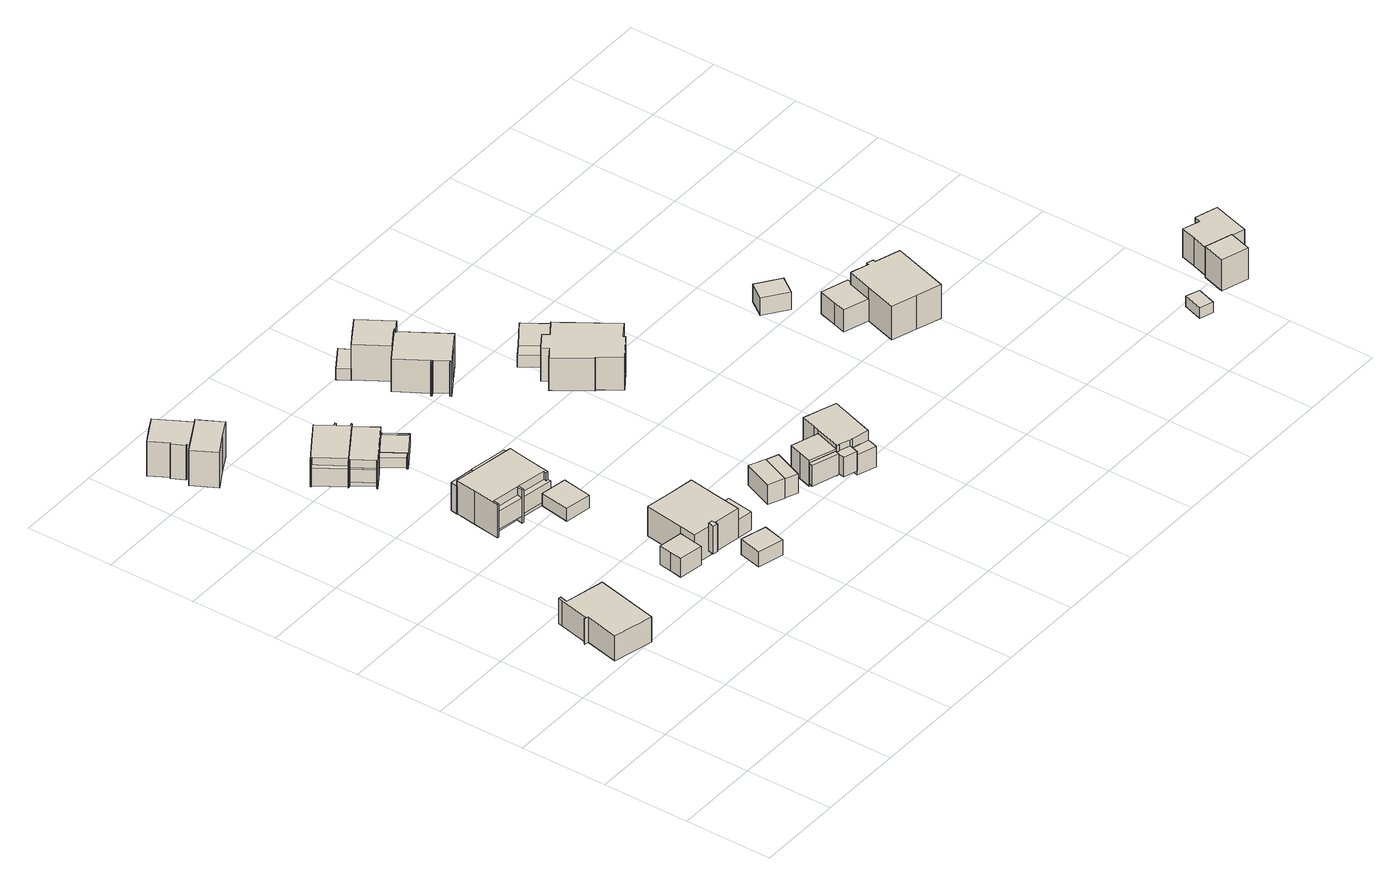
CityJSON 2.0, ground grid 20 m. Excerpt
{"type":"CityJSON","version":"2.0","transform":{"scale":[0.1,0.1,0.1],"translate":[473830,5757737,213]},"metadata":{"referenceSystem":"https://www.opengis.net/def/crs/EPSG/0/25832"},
"CityObjects":{
"building1":{"type":"Building","attributes":{"Gemeindeschluessel":"05711000","BezugspunktDach":"2000","function":"31001_1010","measuredHeight":7.67},"address":[{"country":"Germany","locality":"Bielefeld","thoroughfareNumber":"22","thoroughfareName":"Wandweg"}],"geometry":[{"type":"Solid","lod":"1","boundaries":[[[[0,1,2,3,4,5,6,7,8,9,10]],[[11,12,13,14,15,16,17,18,19,20,21]],[[11,21,10,9]],[[12,11,9,8]],[[13,12,8,7]],[[14,13,7,6]],[[15,14,6,5]],[[16,15,5,4]],[[17,16,4,3]],[[18,17,3,2]],[[19,18,2,1]],[[20,19,1,0]],[[21,20,0,10]]]]}]},
"building2":{"type":"Building","attributes":{"Gemeindeschluessel":"05711000","BezugspunktDach":"2000","function":"31001_2460","measuredHeight":5.84},"address":[{"country":"Germany","locality":"Bielefeld","thoroughfareNumber":"24","thoroughfareName":"Wandweg"}],"geometry":[{"type":"Solid","lod":"1","boundaries":[[[[22,23,24,25,26,27,28]],[[29,30,31,32,33,34,35]],[[29,35,28,27]],[[30,29,27,26]],[[31,30,26,25]],[[32,31,25,24]],[[33,32,24,23]],[[34,33,23,22]],[[35,34,22,28]]]]}]},
"building3":{"type":"Building","attributes":{"Gemeindeschluessel":"05711000","BezugspunktDach":"2000","function":"31001_2460","measuredHeight":5.03},"address":[{"country":"Germany","locality":"Bielefeld","thoroughfareNumber":"24","thoroughfareName":"Wandweg"}],"geometry":[{"type":"Solid","lod":"1","boundaries":[[[[36,37,38,39]],[[40,41,42,43]],[[40,43,39,38]],[[41,40,38,37]],[[42,41,37,36]],[[43,42,36,39]]]]}]},
"building4":{"type":"Building","attributes":{"Gemeindeschluessel":"05711000","BezugspunktDach":"2000","function":"51009_1610","measuredHeight":6.96},"address":[{"country":"Germany"}],"geometry":[{"type":"Solid","lod":"1","boundaries":[[[[44,45,46,47]],[[48,49,50,51]],[[48,51,47,46]],[[49,48,46,45]],[[50,49,45,44]],[[51,50,44,47]]]]}]},
"building5":{"type":"Building","attributes":{"Gemeindeschluessel":"05711000","function":"31001_1010"},"address":[{"country":"Germany","locality":"Bielefeld","thoroughfareNumber":"24","thoroughfareName":"Wandweg"}],"children":["building5-1","building5-2","building5-3"]},
"building5-1":{"type":"BuildingPart","attributes":{"BezugspunktDach":"2000","measuredHeight":10.06},"parents":["building5"],"geometry":[{"type":"Solid","lod":"1","boundaries":[[[[52,53,54,55,56,57,58,59,60,61]],[[62,63,64,65,66,67,68,69,70,71]],[[62,71,61,60]],[[63,62,60,59]],[[64,63,59,58]],[[65,64,58,57]],[[66,65,57,56]],[[67,66,56,55]],[[68,67,55,54]],[[69,68,54,53]],[[70,69,53,52]],[[71,70,52,61]]]]}]},
"building5-2":{"type":"BuildingPart","attributes":{"BezugspunktDach":"2000","measuredHeight":4.54},"parents":["building5"],"geometry":[{"type":"Solid","lod":"1","boundaries":[[[[72,73,74,75]],[[76,62,71,77]],[[76,77,75,74]],[[62,76,74,73]],[[71,62,73,72]],[[77,71,72,75]]]]}]},
"building5-3":{"type":"BuildingPart","attributes":{"BezugspunktDach":"2100","measuredHeight":6.82},"address":[{"country":"Germany","locality":"Bielefeld","thoroughfareNumber":"24","thoroughfareName":"Wandweg"}],"parents":["building5"],"geometry":[{"type":"Solid","lod":"1","boundaries":[[[[78,79,80,81]],[[82,83,84,85]],[[82,85,81,80]],[[83,82,80,79]],[[84,83,79,78]],[[85,84,78,81]]]]}]},
"building6":{"type":"Building","attributes":{"Gemeindeschluessel":"05711000","function":"31001_1010"},"address":[{"country":"Germany","locality":"Bielefeld","thoroughfareNumber":"4","thoroughfareName":"Wandweg"}],"children":["building6-1","building6-2"]},
"building6-1":{"type":"BuildingPart","attributes":{"BezugspunktDach":"2000","measuredHeight":11.83},"parents":["building6"],"geometry":[{"type":"Solid","lod":"1","boundaries":[[[[86,87,88,89,90,91,92,93]],[[94,95,96,97,98,99,100,101]],[[94,101,93,92]],[[95,94,92,91]],[[96,95,91,90]],[[97,96,90,89]],[[98,97,89,88]],[[99,98,88,87]],[[100,99,87,86]],[[101,100,86,93]]]]}]},
"building6-2":{"type":"BuildingPart","attributes":{"BezugspunktDach":"2000","measuredHeight":10.45},"parents":["building6"],"geometry":[{"type":"Solid","lod":"1","boundaries":[[[[102,103,104,105,106,107,108,109,110,111]],[[98,112,113,114,115,116,117,118,100,119]],[[98,119,111,110]],[[112,98,110,109]],[[113,112,109,108]],[[114,113,108,107]],[[115,114,107,106]],[[116,115,106,105]],[[117,116,105,104]],[[118,117,104,103]],[[100,118,103,102]],[[119,100,102,111]]]]}]},
"building7":{"type":"Building","attributes":{"Gemeindeschluessel":"05711000","function":"31001_1010"},"address":[{"country":"Germany","locality":"Bielefeld","thoroughfareNumber":"10","thoroughfareName":"Wandweg"}],"children":["building7-1","building7-2","building7-3"]},
"building7-1":{"type":"BuildingPart","attributes":{"BezugspunktDach":"2000","measuredHeight":10.38},"parents":["building7"],"geometry":[{"type":"Solid","lod":"1","boundaries":[[[[120,121,122,123,124,125,126,127,128,129,130,131,132,133,134]],[[135,136,137,138,139,140,141,142,143,144,145,146,147,148,149]],[[135,149,134,133]],[[136,135,133,132]],[[137,136,132,131]],[[138,137,131,130]],[[139,138,130,129]],[[140,139,129,128]],[[141,140,128,127]],[[142,141,127,126]],[[143,142,126,125]],[[144,143,125,124]],[[145,144,124,123]],[[146,145,123,122]],[[147,146,122,121]],[[148,147,121,120]],[[149,148,120,134]]]]}]},
"building7-2":{"type":"BuildingPart","attributes":{"BezugspunktDach":"2000","measuredHeight":6.98},"parents":["building7"],"geometry":[{"type":"Solid","lod":"1","boundaries":[[[[150,151,152,153]],[[148,147,154,155]],[[148,155,153,152]],[[147,148,152,151]],[[154,147,151,150]],[[155,154,150,153]]]]}]},
"building7-3":{"type":"BuildingPart","attributes":{"BezugspunktDach":"2000","measuredHeight":4.4},"address":[{"country":"Germany","locality":"Bielefeld","thoroughfareNumber":"10","thoroughfareName":"Wandweg"}],"parents":["building7"],"geometry":[{"type":"Solid","lod":"1","boundaries":[[[[156,157,158,159]],[[160,161,162,163]],[[160,163,159,158]],[[161,160,158,157]],[[162,161,157,156]],[[163,162,156,159]]]]}]},
"building8":{"type":"Building","attributes":{"Gemeindeschluessel":"05711000","BezugspunktDach":"2000","function":"51009_1610","measuredHeight":4},"address":[{"country":"Germany"}],"geometry":[{"type":"Solid","lod":"1","boundaries":[[[[164,165,166,167,168,169]],[[170,171,172,173,174,175]],[[170,175,169,168]],[[171,170,168,167]],[[172,171,167,166]],[[173,172,166,165]],[[174,173,165,164]],[[175,174,164,169]]]]}]},
"building9":{"type":"Building","attributes":{"Gemeindeschluessel":"05711000","BezugspunktDach":"2000","function":"31001_2460","measuredHeight":3.14},"address":[{"country":"Germany","locality":"Bielefeld","thoroughfareNumber":"10","thoroughfareName":"Wandweg"}],"geometry":[{"type":"Solid","lod":"1","boundaries":[[[[176,177,178,179]],[[180,181,182,183]],[[180,183,179,178]],[[181,180,178,177]],[[182,181,177,176]],[[183,182,176,179]]]]}]},
"building10":{"type":"Building","attributes":{"Gemeindeschluessel":"05711000","function":"31001_1010"},"address":[{"country":"Germany","locality":"Bielefeld","thoroughfareNumber":"6","thoroughfareName":"Wandweg"}],"children":["building10-1","building10-2","building10-3","building10-4","building10-5"]},
"building10-1":{"type":"BuildingPart","attributes":{"BezugspunktDach":"2000","measuredHeight":8.59},"parents":["building10"],"geometry":[{"type":"Solid","lod":"1","boundaries":[[[[184,185,186,187,188,189,190,191,192,193,194,195,196,197,198,199]],[[200,201,202,203,204,205,206,207,208,209,210,211,212,213,214,215]],[[200,215,199,198]],[[201,200,198,197]],[[202,201,197,196]],[[203,202,196,195]],[[204,203,195,194]],[[205,204,194,193]],[[206,205,193,192]],[[207,206,192,191]],[[208,207,191,190]],[[209,208,190,189]],[[210,209,189,188]],[[211,210,188,187]],[[212,211,187,186]],[[213,212,186,185]],[[214,213,185,184]],[[215,214,184,199]]]]}]},
"building10-2":{"type":"BuildingPart","attributes":{"BezugspunktDach":"2000","measuredHeight":8.63},"parents":["building10"],"geometry":[{"type":"Solid","lod":"1","boundaries":[[[[216,217,218,219,220,221,222,223,224,225,226,227,228,229]],[[230,231,232,233,234,235,236,237,238,210,239,208,207,240]],[[230,240,229,228]],[[231,230,228,227]],[[232,231,227,226]],[[233,232,226,225]],[[234,233,225,224]],[[235,234,224,223]],[[236,235,223,222]],[[237,236,222,221]],[[238,237,221,220]],[[210,238,220,219]],[[239,210,219,218]],[[208,239,218,217]],[[207,208,217,216]],[[240,207,216,229]]]]}]},
"building10-3":{"type":"BuildingPart","attributes":{"BezugspunktDach":"2000","measuredHeight":3.16},"address":[{"country":"Germany","locality":"Bielefeld","thoroughfareNumber":"6","thoroughfareName":"Wandweg"}],"parents":["building10"],"geometry":[{"type":"Solid","lod":"1","boundaries":[[[[241,242,243,244]],[[245,246,247,248]],[[245,248,244,243]],[[246,245,243,242]],[[247,246,242,241]],[[248,247,241,244]]]]}]},
"building10-4":{"type":"BuildingPart","attributes":{"BezugspunktDach":"2000","measuredHeight":4.41},"address":[{"country":"Germany","locality":"Bielefeld","thoroughfareNumber":"6","thoroughfareName":"Wandweg"}],"parents":["building10"],"geometry":[{"type":"Solid","lod":"1","boundaries":[[[[249,250,251,252]],[[253,254,255,256]],[[253,256,252,251]],[[254,253,251,250]],[[255,254,250,249]],[[256,255,249,252]]]]}]},
"building10-5":{"type":"BuildingPart","attributes":{"BezugspunktDach":"2000","measuredHeight":3.68},"address":[{"country":"Germany","locality":"Bielefeld","thoroughfareNumber":"6","thoroughfareName":"Wandweg"}],"parents":["building10"],"geometry":[{"type":"Solid","lod":"1","boundaries":[[[[257,258,259,260]],[[261,262,263,264]],[[261,264,260,259]],[[262,261,259,258]],[[263,262,258,257]],[[264,263,257,260]]]]}]},
"building11":{"type":"Building","attributes":{"Gemeindeschluessel":"05711000","function":"31001_2460"},"address":[{"country":"Germany","locality":"Bielefeld","thoroughfareNumber":"6","thoroughfareName":"Wandweg"}],"children":["building11-1","building11-2","building11-3"]},
"building11-1":{"type":"BuildingPart","attributes":{"BezugspunktDach":"2000","measuredHeight":2.72},"parents":["building11"],"geometry":[{"type":"Solid","lod":"1","boundaries":[[[[265,266,267,268,269,270,271,272,273,274,275]],[[276,277,278,279,280,281,282,283,284,285,286]],[[276,286,275,274]],[[277,276,274,273]],[[278,277,273,272]],[[279,278,272,271]],[[280,279,271,270]],[[281,280,270,269]],[[282,281,269,268]],[[283,282,268,267]],[[284,283,267,266]],[[285,284,266,265]],[[286,285,265,275]]]]}]},
"building11-2":{"type":"BuildingPart","attributes":{"BezugspunktDach":"2000","measuredHeight":2.5},"address":[{"country":"Germany","locality":"Bielefeld","thoroughfareNumber":"6","thoroughfareName":"Wandweg"}],"parents":["building11"],"geometry":[{"type":"Solid","lod":"1","boundaries":[[[[268,287,270,269]],[[288,289,290,291]],[[288,291,269,270]],[[289,288,270,287]],[[290,289,287,268]],[[291,290,268,269]]]]}]},
"building11-3":{"type":"BuildingPart","attributes":{"BezugspunktDach":"2000","measuredHeight":2.69},"address":[{"country":"Germany","locality":"Bielefeld","thoroughfareNumber":"6","thoroughfareName":"Wandweg"}],"parents":["building11"],"geometry":[{"type":"Solid","lod":"1","boundaries":[[[[265,275,274,273]],[[292,293,294,295]],[[292,295,273,274]],[[293,292,274,275]],[[294,293,275,265]],[[295,294,265,273]]]]}]},
"building12":{"type":"Building","attributes":{"Gemeindeschluessel":"05711000","BezugspunktDach":"2000","function":"31001_2460","measuredHeight":7.05},"address":[{"country":"Germany","locality":"Bielefeld","thoroughfareNumber":"26","thoroughfareName":"Wandweg"}],"geometry":[{"type":"Solid","lod":"1","boundaries":[[[[296,297,298,299]],[[300,301,302,303]],[[300,303,299,298]],[[301,300,298,297]],[[302,301,297,296]],[[303,302,296,299]]]]}]},
"building13":{"type":"Building","attributes":{"Gemeindeschluessel":"05711000","BezugspunktDach":"2000","function":"31001_2460","measuredHeight":6.36},"address":[{"country":"Germany","locality":"Bielefeld","thoroughfareNumber":"26","thoroughfareName":"Wandweg"}],"geometry":[{"type":"Solid","lod":"1","boundaries":[[[[304,305,306,307]],[[308,309,310,311]],[[308,311,307,306]],[[309,308,306,305]],[[310,309,305,304]],[[311,310,304,307]]]]}]},
"building14":{"type":"Building","attributes":{"Gemeindeschluessel":"05711000","BezugspunktDach":"2000","function":"51009_1610","measuredHeight":5.03},"address":[{"country":"Germany"}],"geometry":[{"type":"Solid","lod":"1","boundaries":[[[[312,313,314,315,316]],[[317,318,319,320,321]],[[317,321,316,315]],[[318,317,315,314]],[[319,318,314,313]],[[320,319,313,312]],[[321,320,312,316]]]]}]},
"building15":{"type":"Building","attributes":{"Gemeindeschluessel":"05711000","BezugspunktDach":"2100","function":"51009_1610","measuredHeight":4.8},"address":[{"country":"Germany"}],"geometry":[{"type":"Solid","lod":"1","boundaries":[[[[322,316,315,323,324,325,326]],[[327,328,329,330,331,332,333]],[[327,333,326,325]],[[328,327,325,324]],[[329,328,324,323]],[[330,329,323,315]],[[331,330,315,316]],[[332,331,316,322]],[[333,332,322,326]]]]}]},
"building16":{"type":"Building","attributes":{"Gemeindeschluessel":"05711000","function":"31001_1010"},"address":[{"country":"Germany","locality":"Bielefeld","thoroughfareNumber":"26","thoroughfareName":"Wandweg"}],"children":["building16-1","building16-2","building16-3","building16-4"]},
"building16-1":{"type":"BuildingPart","attributes":{"BezugspunktDach":"2000","measuredHeight":9.47},"parents":["building16"],"geometry":[{"type":"Solid","lod":"1","boundaries":[[[[334,335,336,337,338,339,340,341,342,343,344,345]],[[346,347,348,349,350,351,352,353,354,355,356,357]],[[346,357,345,344]],[[347,346,344,343]],[[348,347,343,342]],[[349,348,342,341]],[[350,349,341,340]],[[351,350,340,339]],[[352,351,339,338]],[[353,352,338,337]],[[354,353,337,336]],[[355,354,336,335]],[[356,355,335,334]],[[357,356,334,345]]]]}]},
"building16-2":{"type":"BuildingPart","attributes":{"BezugspunktDach":"2000","measuredHeight":4.99},"parents":["building16"],"geometry":[{"type":"Solid","lod":"1","boundaries":[[[[358,359,360,361]],[[362,363,348,346]],[[362,346,361,360]],[[363,362,360,359]],[[348,363,359,358]],[[346,348,358,361]]]]}]},
"building16-3":{"type":"BuildingPart","attributes":{"BezugspunktDach":"2000","measuredHeight":7.74},"parents":["building16"],"geometry":[{"type":"Solid","lod":"1","boundaries":[[[[364,365,366,367,368,369]],[[352,370,371,372,373,353]],[[352,353,369,368]],[[370,352,368,367]],[[371,370,367,366]],[[372,371,366,365]],[[373,372,365,364]],[[353,373,364,369]]]]}]},
"building16-4":{"type":"BuildingPart","attributes":{"BezugspunktDach":"2000","measuredHeight":3.76},"address":[{"country":"Germany","locality":"Bielefeld","thoroughfareNumber":"26","thoroughfareName":"Wandweg"}],"parents":["building16"],"geometry":[{"type":"Solid","lod":"1","boundaries":[[[[374,375,376,377]],[[378,379,380,381]],[[378,381,377,376]],[[379,378,376,375]],[[380,379,375,374]],[[381,380,374,377]]]]}]},
"building17":{"type":"Building","attributes":{"Gemeindeschluessel":"05711000","BezugspunktDach":"2000","function":"31001_2460","measuredHeight":2.78},"address":[{"country":"Germany","locality":"Bielefeld","thoroughfareNumber":"7","thoroughfareName":"Wandweg"}],"geometry":[{"type":"Solid","lod":"1","boundaries":[[[[382,383,384,385]],[[386,387,388,389]],[[386,389,385,384]],[[387,386,384,383]],[[388,387,383,382]],[[389,388,382,385]]]]}]},
"building18":{"type":"Building","attributes":{"Gemeindeschluessel":"05711000","function":"31001_1010"},"address":[{"country":"Germany","locality":"Bielefeld","thoroughfareNumber":"7","thoroughfareName":"Wandweg"}],"children":["building18-1","building18-2"]},
"building18-1":{"type":"BuildingPart","attributes":{"BezugspunktDach":"2000","measuredHeight":11.38},"parents":["building18"],"geometry":[{"type":"Solid","lod":"1","boundaries":[[[[390,391,392,393,394,395,396,397,398,399,400,401,402,403]],[[404,405,406,407,408,409,410,411,412,413,414,415,416,417]],[[404,417,403,402]],[[405,404,402,401]],[[406,405,401,400]],[[407,406,400,399]],[[408,407,399,398]],[[409,408,398,397]],[[410,409,397,396]],[[411,410,396,395]],[[412,411,395,394]],[[413,412,394,393]],[[414,413,393,392]],[[415,414,392,391]],[[416,415,391,390]],[[417,416,390,403]]]]}]},
"building18-2":{"type":"BuildingPart","attributes":{"BezugspunktDach":"2000","measuredHeight":11.29},"parents":["building18"],"geometry":[{"type":"Solid","lod":"1","boundaries":[[[[418,419,420,421,422,423,424,425,426]],[[416,415,427,413,428,429,430,431,432]],[[416,432,426,425]],[[415,416,425,424]],[[427,415,424,423]],[[413,427,423,422]],[[428,413,422,421]],[[429,428,421,420]],[[430,429,420,419]],[[431,430,419,418]],[[432,431,418,426]]]]}]},
"building19":{"type":"Building","attributes":{"Gemeindeschluessel":"05711000","BezugspunktDach":"2000","function":"31001_1010","measuredHeight":11.18},"address":[{"country":"Germany","locality":"Bielefeld","thoroughfareNumber":"9","thoroughfareName":"Wandweg"}],"geometry":[{"type":"Solid","lod":"1","boundaries":[[[[433,434,435,436,437,438,439,440,441,442,443,444,445,446,447,448]],[[449,450,451,452,453,454,455,456,457,458,459,460,461,462,463,464]],[[449,464,448,447]],[[450,449,447,446]],[[451,450,446,445]],[[452,451,445,444]],[[453,452,444,443]],[[454,453,443,442]],[[455,454,442,441]],[[456,455,441,440]],[[457,456,440,439]],[[458,457,439,438]],[[459,458,438,437]],[[460,459,437,436]],[[461,460,436,435]],[[462,461,435,434]],[[463,462,434,433]],[[464,463,433,448]]]]}]},
"building20":{"type":"Building","attributes":{"Gemeindeschluessel":"05711000","function":"31001_2460"},"address":[{"country":"Germany","locality":"Bielefeld","thoroughfareNumber":"9","thoroughfareName":"Wandweg"}],"children":["building20-1","building20-2"]},
"building20-1":{"type":"BuildingPart","attributes":{"BezugspunktDach":"2000","measuredHeight":2.33},"parents":["building20"],"geometry":[{"type":"Solid","lod":"1","boundaries":[[[[465,466,467,468,469,470,471,472]],[[473,474,475,476,477,478,479,480]],[[473,480,472,471]],[[474,473,471,470]],[[475,474,470,469]],[[476,475,469,468]],[[477,476,468,467]],[[478,477,467,466]],[[479,478,466,465]],[[480,479,465,472]]]]}]},
"building20-2":{"type":"BuildingPart","attributes":{"BezugspunktDach":"2000","measuredHeight":3.01},"address":[{"country":"Germany","locality":"Bielefeld","thoroughfareNumber":"9","thoroughfareName":"Wandweg"}],"parents":["building20"],"geometry":[{"type":"Solid","lod":"1","boundaries":[[[[470,481,482,483,484,471]],[[485,486,487,488,489,490]],[[485,490,471,484]],[[486,485,484,483]],[[487,486,483,482]],[[488,487,482,481]],[[489,488,481,470]],[[490,489,470,471]]]]}]},
"building21":{"type":"Building","attributes":{"Gemeindeschluessel":"05711000","BezugspunktDach":"2000","function":"31001_9998","measuredHeight":5.6},"address":[{"country":"Germany","locality":"Bielefeld","thoroughfareNumber":"27","thoroughfareName":"Wandweg"}],"geometry":[{"type":"Solid","lod":"1","boundaries":[[[[491,492,493,494]],[[495,496,497,498]],[[495,498,494,493]],[[496,495,493,492]],[[497,496,492,491]],[[498,497,491,494]]]]}]},
"building22":{"type":"Building","attributes":{"Gemeindeschluessel":"05711000","function":"31001_1010"},"address":[{"country":"Germany","locality":"Bielefeld","thoroughfareNumber":"27","thoroughfareName":"Wandweg"}],"children":["building22-1","building22-2"]},
"building22-1":{"type":"BuildingPart","attributes":{"BezugspunktDach":"2000","measuredHeight":10.61},"parents":["building22"],"geometry":[{"type":"Solid","lod":"1","boundaries":[[[[499,500,501,502,503,504,505,506,507,508,509,510]],[[511,512,513,514,515,516,517,518,519,520,521,522]],[[511,522,510,509]],[[512,511,509,508]],[[513,512,508,507]],[[514,513,507,506]],[[515,514,506,505]],[[516,515,505,504]],[[517,516,504,503]],[[518,517,503,502]],[[519,518,502,501]],[[520,519,501,500]],[[521,520,500,499]],[[522,521,499,510]]]]}]},
"building22-2":{"type":"BuildingPart","attributes":{"BezugspunktDach":"2000","measuredHeight":7.22},"parents":["building22"],"geometry":[{"type":"Solid","lod":"1","boundaries":[[[[523,524,525,526,527,528,529,530]],[[522,521,531,520,532,533,534,535]],[[522,535,530,529]],[[521,522,529,528]],[[531,521,528,527]],[[520,531,527,526]],[[532,520,526,525]],[[533,532,525,524]],[[534,533,524,523]],[[535,534,523,530]]]]}]},
"building23":{"type":"Building","attributes":{"Gemeindeschluessel":"05711000","BezugspunktDach":"2000","function":"51009_1611","measuredHeight":2.67},"address":[{"country":"Germany"}],"geometry":[{"type":"Solid","lod":"1","boundaries":[[[[536,537,538,539]],[[540,541,542,543]],[[540,543,539,538]],[[541,540,538,537]],[[542,541,537,536]],[[543,542,536,539]]]]}]},
"building24":{"type":"Building","attributes":{"Gemeindeschluessel":"05711000","function":"31001_1010"},"address":[{"country":"Germany","locality":"Bielefeld","thoroughfareNumber":"34","thoroughfareName":"Wandweg"}],"children":["building24-1","building24-2"]},
"building24-1":{"type":"BuildingPart","attributes":{"BezugspunktDach":"2000","measuredHeight":10},"parents":["building24"],"geometry":[{"type":"Solid","lod":"1","boundaries":[[[[544,545,546,547,548,549,550,551,552]],[[553,554,555,556,557,558,559,560,561]],[[553,561,552,551]],[[554,553,551,550]],[[555,554,550,549]],[[556,555,549,548]],[[557,556,548,547]],[[558,557,547,546]],[[559,558,546,545]],[[560,559,545,544]],[[561,560,544,552]]]]}]},
"building24-2":{"type":"BuildingPart","attributes":{"BezugspunktDach":"2000","measuredHeight":9.39},"address":[{"country":"Germany","locality":"Bielefeld","thoroughfareNumber":"34","thoroughfareName":"Wandweg"}],"parents":["building24"],"geometry":[{"type":"Solid","lod":"1","boundaries":[[[[562,563,564,565]],[[566,567,568,569]],[[566,569,565,564]],[[567,566,564,563]],[[568,567,563,562]],[[569,568,562,565]]]]}]}
},
"vertices":[
[40,468,192],[44,485,192],[38,486,192],[36,476,192],[20,407,192],[16,408,192],[15,405,192],[24,403,192],[6,326,192],[98,304,192],[131,448,192],[98,304,130],[6,326,130],[24,403,130],[15,405,130],[16,408,130],[20,407,130],[36,476,130],[38,486,130],[44,485,130],[40,468,130],[131,448,130],
[360,400,177],[364,428,177],[308,437,177],[304,408,177],[299,380,177],[355,371,177],[358,389,177],[355,371,131],[299,380,131],[304,408,131],[308,437,131],[364,428,131],[360,400,131],[358,389,131],
[420,322,177],[407,270,177],[466,255,177],[479,306,177],[466,255,139],[407,270,139],[420,322,139],[479,306,139],
[271,917,140],[268,901,140],[323,892,140],[326,909,140],[323,892,71],[268,901,71],[271,917,71],[326,909,71],
[497,499,195],[437,508,195],[378,518,195],[364,428,195],[358,389,195],[404,382,195],[405,382,195],[418,380,195],[477,371,195],[486,432,195],[477,371,122],[418,380,122],[405,382,122],[404,382,122],[358,389,122],[364,428,122],[378,518,122],[437,508,122],[497,499,122],[486,432,122],
[486,432,167],[477,371,167],[513,365,167],[522,427,167],[513,365,122],[522,427,122],
[395,383,204],[392,369,204],[403,367,204],[405,382,204],[403,367,136],[392,369,136],[395,383,136],[405,382,136],
[181,1474,95],[142,1453,95],[116,1438,95],[98,1428,95],[128,1375,95],[172,1400,95],[215,1424,95],[185,1477,95],[215,1424,8],[172,1400,8],[128,1375,8],[98,1428,8],[116,1438,8],[142,1453,8],[181,1474,8],[185,1477,8],
[181,1474,93],[139,1549,93],[107,1531,93],[75,1513,93],[98,1472,93],[95,1470,93],[110,1443,93],[113,1444,93],[116,1438,93],[149,1456,93],[113,1444,8],[110,1443,8],[95,1470,8],[98,1472,8],[75,1513,8],[107,1531,8],[139,1549,8],[149,1456,8],
[413,877,154],[323,892,154],[268,901,154],[261,852,154],[251,790,154],[255,790,154],[257,803,154],[321,793,154],[318,779,154],[322,778,154],[325,792,154],[392,781,154],[391,774,154],[396,774,154],[405,829,154],[396,774,72],[391,774,72],[392,781,72],[325,792,72],[322,778,72],[318,779,72],[321,793,72],[257,803,72],[255,790,72],[251,790,72],[261,852,72],[268,901,72],[323,892,72],[413,877,72],[405,829,72],
[326,909,142],[323,892,142],[413,877,142],[415,894,142],[326,909,72],[415,894,72],
[257,803,135],[255,790,135],[318,779,135],[321,793,135],[318,779,91],[255,790,91],[257,803,91],[321,793,91],
[391,774,135],[392,781,135],[325,792,135],[322,778,135],[395,766,135],[396,774,135],[395,766,95],[322,778,95],[325,792,95],[392,781,95],[391,774,95],[396,774,95],
[362,762,127],[350,694,127],[411,684,127],[422,752,127],[411,684,96],[350,694,96],[362,762,96],[422,752,96],
[255,1244,104],[202,1209,104],[203,1207,104],[212,1213,104],[252,1152,104],[296,1180,104],[339,1208,104],[339,1207,104],[347,1213,104],[346,1215,104],[340,1211,104],[324,1235,104],[330,1239,104],[328,1242,104],[322,1238,104],[299,1273,104],[322,1238,40],[328,1242,40],[330,1239,40],[324,1235,40],[340,1211,40],[346,1215,40],[347,1213,40],[339,1207,40],[339,1208,40],[296,1180,40],[252,1152,40],[212,1213,40],[203,1207,40],[202,1209,40],[255,1244,40],[299,1273,40],
[339,1207,105],[339,1208,105],[294,1179,105],[252,1152,105],[243,1147,105],[245,1145,105],[250,1148,105],[279,1104,105],[274,1100,105],[275,1098,105],[317,1126,105],[325,1131,105],[331,1135,105],[370,1161,105],[331,1135,40],[325,1131,40],[317,1126,40],[275,1098,40],[274,1100,40],[279,1104,40],[250,1148,40],[245,1145,40],[243,1147,40],[294,1179,40],[370,1161,40],
[250,1148,86],[245,1145,86],[274,1100,86],[279,1104,86],[274,1100,54],[245,1145,54],[250,1148,54],[279,1104,54],
[212,1213,87],[203,1207,87],[243,1147,87],[252,1152,87],[243,1147,42],[203,1207,42],[212,1213,42],[252,1152,42],
[330,1239,88],[324,1235,88],[340,1211,88],[346,1215,88],[340,1211,51],[324,1235,51],[330,1239,51],[346,1215,51],
[384,1168,79],[383,1170,79],[370,1161,79],[331,1135,79],[361,1089,79],[348,1081,79],[349,1078,79],[415,1122,79],[413,1124,79],[409,1121,79],[380,1165,79],[409,1121,52],[413,1124,52],[415,1122,52],[349,1078,52],[348,1081,52],[361,1089,52],[331,1135,52],[370,1161,52],[383,1170,52],[384,1168,52],[380,1165,52],
[317,1126,79],[348,1081,54],[317,1126,54],[331,1135,54],[361,1089,54],
[409,1121,53],[380,1165,53],[384,1168,53],[413,1124,53],
[621,452,176],[593,384,176],[629,369,176],[657,436,176],[629,369,127],[593,384,127],[621,452,127],[657,436,127],
[657,436,175],[629,369,175],[657,357,175],[685,425,175],[657,357,128],[629,369,128],[657,436,128],[685,425,128],
[750,333,185],[689,353,185],[685,343,185],[746,323,185],[748,330,185],[746,323,134],[685,343,134],[689,353,134],[750,333,134],[748,330,134],
[754,328,185],[742,309,185],[773,299,185],[780,321,185],[754,330,185],[780,321,137],[773,299,137],[742,309,137],[746,323,137],[748,330,137],[754,328,137],[754,330,137],
[821,425,200],[784,437,200],[773,403,200],[769,390,200],[750,333,200],[748,330,200],[754,328,200],[754,330,200],[780,321,200],[787,320,200],[825,310,200],[859,412,200],[825,310,127],[787,320,127],[780,321,127],[754,330,127],[754,328,127],[748,330,127],[750,333,127],[769,390,127],[773,403,127],[784,437,127],[821,425,127],[859,412,127],
[780,321,177],[773,299,177],[817,284,177],[825,310,177],[817,284,127],[773,299,127],
[752,396,191],[707,410,191],[698,382,191],[689,353,191],[750,333,191],[769,390,191],[689,353,127],[698,382,127],[707,410,127],[752,396,127],
[756,408,167],[752,396,167],[769,390,167],[773,403,167],[769,390,129],[752,396,129],[756,408,129],[773,403,129],
[545,1393,86],[491,1358,86],[507,1333,86],[561,1367,86],[507,1333,58],[491,1358,58],[545,1393,58],[561,1367,58],
[600,1292,140],[598,1295,140],[560,1271,140],[551,1265,140],[523,1247,140],[565,1181,140],[558,1177,140],[560,1174,140],[567,1179,140],[586,1150,140],[579,1146,140],[581,1143,140],[625,1171,140],[662,1195,140],[625,1171,59],[581,1143,59],[579,1146,59],[586,1150,59],[567,1179,59],[560,1174,59],[558,1177,59],[565,1181,59],[523,1247,59],[551,1265,59],[560,1271,59],[598,1295,59],[600,1292,59],[662,1195,59],
[576,1377,146],[561,1367,146],[542,1355,146],[507,1333,146],[551,1265,146],[585,1287,146],[598,1295,146],[600,1292,146],[622,1306,146],[585,1287,59],[507,1333,59],[542,1355,59],[561,1367,59],[576,1377,59],[622,1306,59],
[770,1041,160],[749,1026,160],[739,1040,160],[735,1037,160],[727,1032,160],[702,1015,160],[712,1001,160],[687,984,160],[739,910,160],[742,912,160],[775,865,160],[821,896,160],[832,904,160],[829,907,160],[864,931,160],[782,1049,160],[864,931,80],[829,907,80],[832,904,80],[821,896,80],[775,865,80],[742,912,80],[739,910,80],[687,984,80],[712,1001,80],[702,1015,80],[727,1032,80],[735,1037,80],[739,1040,80],[749,1026,80],[770,1041,80],[782,1049,80],
[813,1071,113],[812,1072,113],[828,1083,113],[794,1132,113],[793,1134,113],[734,1093,113],[770,1041,113],[782,1049,113],[770,1041,90],[734,1093,90],[793,1134,90],[794,1132,90],[828,1083,90],[812,1072,90],[813,1071,90],[782,1049,90],
[708,1076,113],[735,1037,113],[739,1040,113],[749,1026,113],[749,1026,83],[739,1040,83],[735,1037,83],[708,1076,83],[734,1093,83],[770,1041,83],
[1096,788,178],[1069,750,178],[1120,713,178],[1147,751,178],[1120,713,134],[1069,750,134],[1096,788,134],[1147,751,134],
[1191,620,224],[1173,563,224],[1150,490,224],[1207,472,224],[1264,454,224],[1305,584,224],[1248,602,224],[1248,603,224],[1249,608,224],[1235,613,224],[1233,607,224],[1195,619,224],[1233,607,141],[1235,613,141],[1249,608,141],[1248,603,141],[1248,602,141],[1305,584,141],[1264,454,141],[1207,472,141],[1150,490,141],[1173,563,141],[1191,620,141],[1195,619,141],
[1137,652,195],[1124,610,195],[1115,582,195],[1173,563,195],[1182,592,195],[1191,620,195],[1195,619,195],[1199,633,195],[1182,592,141],[1115,582,141],[1124,610,141],[1137,652,141],[1199,633,141],
[1533,57,209],[1518,12,209],[1549,2,209],[1564,46,209],[1549,2,183],[1518,12,183],[1533,57,183],[1564,46,183],
[1696,142,254],[1657,155,254],[1646,119,254],[1635,84,254],[1697,65,254],[1727,56,254],[1738,91,254],[1753,141,254],[1701,157,254],[1753,141,185],[1738,91,185],[1727,56,185],[1697,65,185],[1635,84,185],[1646,119,185],[1657,155,185],[1696,142,185],[1701,157,185],
[1635,84,256],[1619,32,256],[1681,13,256],[1697,65,256],[1681,13,180],[1619,32,180],[1635,84,180],[1697,65,180]
]}
